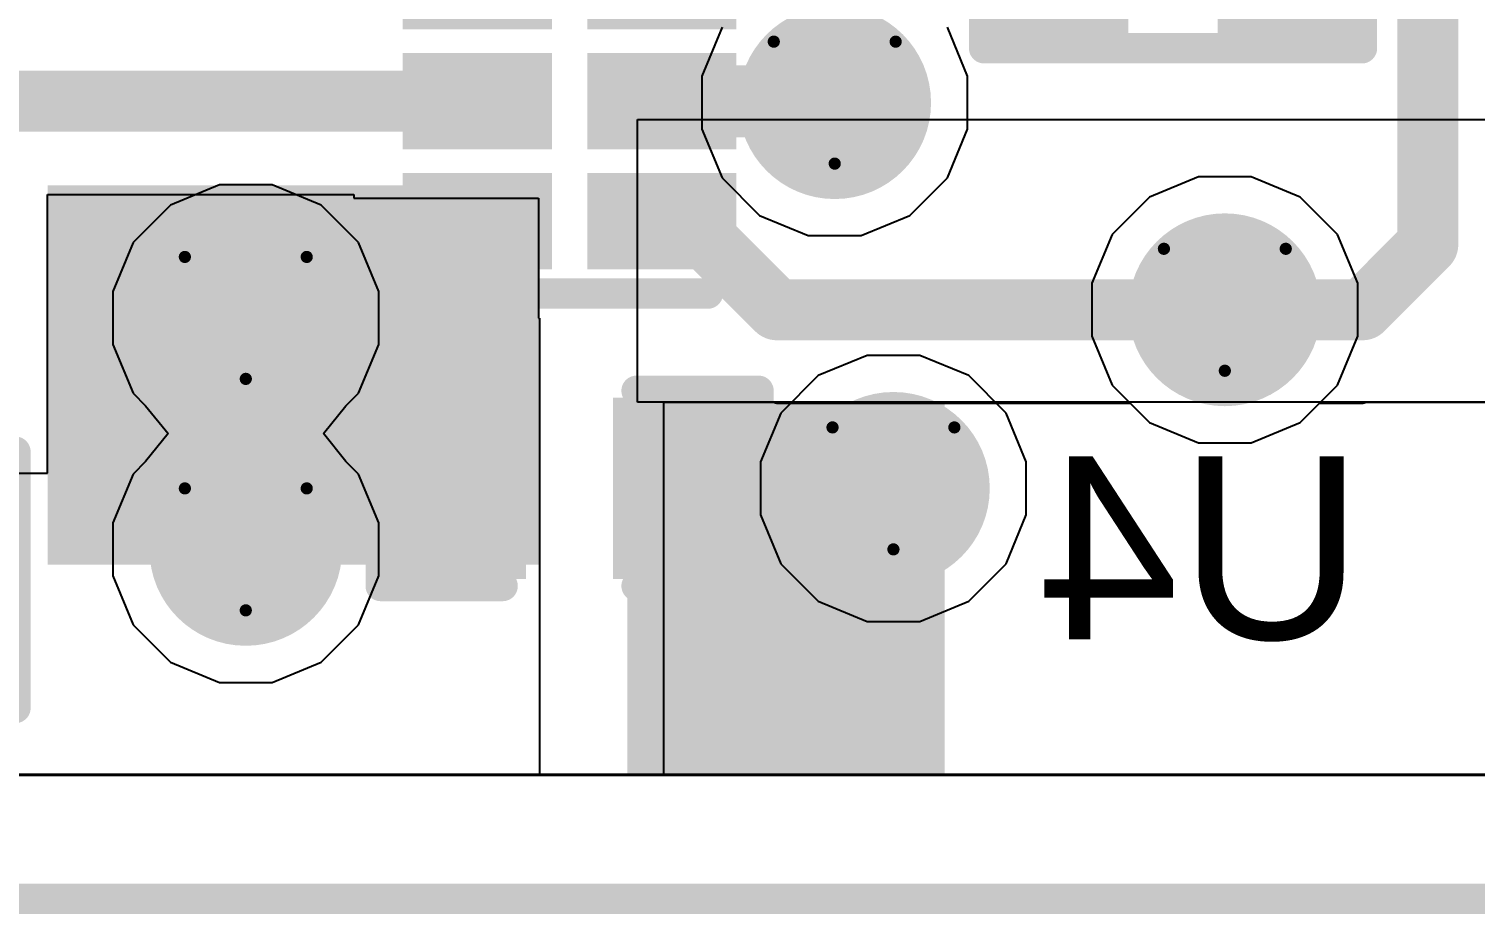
# Model space of a CAD drawing. Header units: inches. Extents: x -6 to 385, y -2 to 98.
# Drawn here: x 16.58 to 22.61, y -0.06 to 3.62 of the extents above; entities that cross this region are included whole.
import ezdxf

# ---------------------------------------------------------------- set-up
doc = ezdxf.new("R2010")
doc.units = ezdxf.units.IN
for name, color, linetype in [('Board outline', 216, 'Continuous'), ('Bottom Layer', 5, 'Continuous'), ('Bottom Overlay', 54, 'Continuous'), ('Bottom Paste', 16, 'Continuous'), ('Bottom Solder', 6, 'Continuous'), ('Drill Drawing', 1, 'Continuous'), ('Layer 1', 16, 'Continuous'), ('Layer 2', 76, 'Continuous'), ('Top Layer', 1, 'Continuous'), ('Top Solder', 216, 'Continuous'), ('Via Holes', 16, 'Continuous')]:
    doc.layers.add(name, color=color, linetype=linetype)
doc.styles.add('Arial', font='', dxfattribs={"height": 0.2})
doc.styles.get('Arial').set_extended_font_data('Arial')

# ---------------------------------------------------------------- blocks, each defined once
blk = doc.blocks.new('6_SON__1_45_1__B_11')
at = {"layer": 'Bottom Layer'}
for points in [[(-0.644906, 0.3499993), (-0.644906, 0.6499986999999999), (-0.1249172, 0.6499986999999999), (-0.1249172, 0.3499993)], [(0.1249172, 0.3499993), (0.1249172, 0.6499986999999999), (0.644906, 0.6499986999999999), (0.644906, 0.3499993)], [(-0.644906, -0.1499997), (-0.644906, 0.1499997), (-0.1249172, 0.1499997), (-0.1249172, -0.1499997)], [(0.1249172, -0.1499997), (0.1249172, 0.1499997), (0.644906, 0.1499997), (0.644906, -0.1499997)], [(-0.644906, -0.65000124), (-0.644906, -0.35000184), (-0.1249172, -0.35000184), (-0.1249172, -0.65000124)], [(0.1249172, -0.65000124), (0.1249172, -0.35000184), (0.644906, -0.35000184), (0.644906, -0.65000124)]]:
    blk.add_hatch(color=5, dxfattribs=at).paths.add_polyline_path(points)
at = {"layer": 'Bottom Paste'}
for points in [[(-0.644906, 0.3499993), (-0.644906, 0.6499986999999999), (-0.1249172, 0.6499986999999999), (-0.1249172, 0.3499993)], [(0.1249172, 0.3499993), (0.1249172, 0.6499986999999999), (0.644906, 0.6499986999999999), (0.644906, 0.3499993)], [(-0.644906, -0.1499997), (-0.644906, 0.1499997), (-0.1249172, 0.1499997), (-0.1249172, -0.1499997)], [(0.1249172, -0.1499997), (0.1249172, 0.1499997), (0.644906, 0.1499997), (0.644906, -0.1499997)], [(-0.644906, -0.65000124), (-0.644906, -0.35000184), (-0.1249172, -0.35000184), (-0.1249172, -0.65000124)], [(0.1249172, -0.65000124), (0.1249172, -0.35000184), (0.644906, -0.35000184), (0.644906, -0.65000124)]]:
    blk.add_hatch(color=16, dxfattribs=at).paths.add_polyline_path(points)
at = {"layer": 'Bottom Solder'}
for points in [[(-0.6957059999999999, 0.2991993), (-0.6957059999999999, 0.7007987), (-0.0741172, 0.7007987), (-0.0741172, 0.2991992999999999)], [(0.0741172, 0.2991993), (0.0741172, 0.7007987), (0.6957059999999999, 0.7007987), (0.6957059999999999, 0.2991992999999999)], [(-0.6957059999999999, -0.2007997), (-0.6957059999999999, 0.2007997), (-0.0741172, 0.2007997), (-0.0741172, -0.2007997)], [(0.0741172, -0.2007997), (0.0741172, 0.2007997), (0.6957059999999999, 0.2007997), (0.6957059999999999, -0.2007997)], [(-0.6957059999999999, -0.70080124), (-0.6957059999999999, -0.2992018399999999), (-0.0741172, -0.29920184), (-0.0741172, -0.70080124)], [(0.0741172, -0.70080124), (0.0741172, -0.2992018399999999), (0.6957059999999999, -0.29920184), (0.6957059999999999, -0.70080124)]]:
    blk.add_hatch(color=6, dxfattribs=at).paths.add_polyline_path(points)
at = {"layer": 'Bottom Overlay'}
for points in [[(0.57619646, 0.8011896599999999, 0.127, 0.127, 0), (-0.576199, 0.8011896599999999, 0.127, 0.127, 0)], [(-0.8260994399999999, -0.45805852, 0.0999998, 0.0999998, 0), (-0.82610198, -0.5850635999999999, 0.0999998, 0.0999998, 0)], [(-0.78119986, -0.50296318, 0.0999998, 0.0999998, 0), (-0.8260994399999999, -0.45805852, 0.0999998, 0.0999998, 0)], [(-0.78119732, -0.54015894, 0.0999998, 0.0999998, 0), (-0.82610198, -0.5850635999999999, 0.0999998, 0.0999998, 0)], [(0.576199, -0.8011947399999999, 0.127, 0.127, 0), (-0.576199, -0.8011922, 0.127, 0.127, 0)]]:
    blk.add_lwpolyline(points, format="xyseb", dxfattribs=at)
for points in [[(-0.607949, 0.8011896599999999, 0.0635, 0.0635, 1), (-0.544449, 0.8011896599999999, 0.0635, 0.0635, 1)], [(0.54444646, 0.8011896599999999, 0.0635, 0.0635, 1), (0.60794646, 0.8011896599999999, 0.0635, 0.0635, 1)], [(-0.8510981199999998, -0.45805852, 0.0499999, 0.0499999, 1), (-0.80110076, -0.45805852, 0.0499999, 0.0499999, 1)], [(-0.8510981199999998, -0.45805852, 0.0499999, 0.0499999, 1), (-0.80110076, -0.45805852, 0.0499999, 0.0499999, 1)], [(-0.8061985399999999, -0.50296318, 0.0499999, 0.0499999, 1), (-0.75620118, -0.50296318, 0.0499999, 0.0499999, 1)], [(-0.85110066, -0.5850635999999999, 0.0499999, 0.0499999, 1), (-0.8011032999999999, -0.5850635999999999, 0.0499999, 0.0499999, 1)], [(-0.85110066, -0.5850635999999999, 0.0499999, 0.0499999, 1), (-0.8011032999999999, -0.5850635999999999, 0.0499999, 0.0499999, 1)], [(-0.8061959999999999, -0.54015894, 0.0499999, 0.0499999, 1), (-0.7561986399999999, -0.54015894, 0.0499999, 0.0499999, 1)], [(-0.607949, -0.8011922, 0.0635, 0.0635, 1), (-0.544449, -0.8011922, 0.0635, 0.0635, 1)], [(0.544449, -0.8011947399999999, 0.0635, 0.0635, 1), (0.607949, -0.8011947399999999, 0.0635, 0.0635, 1)]]:
    blk.add_lwpolyline(points, format="xyseb", close=True, dxfattribs=at)
blk = doc.blocks.new('R___0402_B_48')
at = {"layer": 'Bottom Layer'}
for points in [[(-0.2412999999999999, 0.3174999999999999), (-0.2413000000000001, -0.3175), (-0.6985, -0.3174999999999999), (-0.6985, 0.3175)], [(0.6985, 0.3174999999999999), (0.6985, -0.3175), (0.2412999999999999, -0.3174999999999999), (0.2413000000000001, 0.3175)]]:
    blk.add_hatch(color=5, dxfattribs=at).paths.add_polyline_path(points)
at = {"layer": 'Bottom Paste'}
for points in [[(-0.2412999999999999, 0.3174999999999999), (-0.2413000000000001, -0.3175), (-0.6985, -0.3174999999999999), (-0.6985, 0.3175)], [(0.6985, 0.3174999999999999), (0.6985, -0.3175), (0.2412999999999999, -0.3174999999999999), (0.2413000000000001, 0.3175)]]:
    blk.add_hatch(color=16, dxfattribs=at).paths.add_polyline_path(points)
at = {"layer": 'Bottom Solder'}
for points in [[(-0.1862988399999999, 0.3725011599999999), (-0.18629884, -0.3725011600000001), (-0.75350116, -0.3725011599999999), (-0.75350116, 0.3725011600000001)], [(0.75350116, 0.3725011599999999), (0.75350116, -0.3725011600000001), (0.1862988399999999, -0.3725011599999999), (0.18629884, 0.3725011600000001)]]:
    blk.add_hatch(color=6, dxfattribs=at).paths.add_polyline_path(points)
at = {"layer": 'Bottom Overlay'}
for points in [[(-0.78740254, 0.40640254, 0.127, 0.127, 0), (-0.7874, -0.4064, 0.127, 0.127, 0)], [(-0.78740254, 0.40640254, 0.127, 0.127, 0), (0.7874, 0.4064, 0.127, 0.127, 0)], [(-0.8128, 0.4317974599999999, 0.0032258, 0.0032258, 0), (0.8128, 0.4317974599999999, 0.0032258, 0.0032258, 0)], [(0.7874, -0.4064, 0.127, 0.127, 0), (0.7874, 0.4064, 0.127, 0.127, 0)], [(-0.7874, -0.4064, 0.127, 0.127, 0), (0.7874, -0.4064, 0.127, 0.127, 0)]]:
    blk.add_lwpolyline(points, format="xyseb", dxfattribs=at)
for points in [[(-0.8191525399999998, 0.40640254, 0.0635, 0.0635, 1), (-0.75565254, 0.40640254, 0.0635, 0.0635, 1)], [(-0.8191525399999998, 0.40640254, 0.0635, 0.0635, 1), (-0.75565254, 0.40640254, 0.0635, 0.0635, 1)], [(-0.81360518, 0.4317974599999999, 0.0016129, 0.0016129, 1), (-0.8119948199999999, 0.4317974599999999, 0.0016129, 0.0016129, 1)], [(0.7556499999999999, 0.4064, 0.0635, 0.0635, 1), (0.8191499999999999, 0.4064, 0.0635, 0.0635, 1)], [(0.7556499999999999, 0.4064, 0.0635, 0.0635, 1), (0.8191499999999999, 0.4064, 0.0635, 0.0635, 1)], [(0.8119948199999999, 0.4317974599999999, 0.0016129, 0.0016129, 1), (0.81360518, 0.4317974599999999, 0.0016129, 0.0016129, 1)], [(-0.8191499999999999, -0.4064, 0.0635, 0.0635, 1), (-0.7556499999999999, -0.4064, 0.0635, 0.0635, 1)], [(-0.8191499999999999, -0.4064, 0.0635, 0.0635, 1), (-0.7556499999999999, -0.4064, 0.0635, 0.0635, 1)], [(0.7556499999999999, -0.4064, 0.0635, 0.0635, 1), (0.8191499999999999, -0.4064, 0.0635, 0.0635, 1)], [(0.7556499999999999, -0.4064, 0.0635, 0.0635, 1), (0.8191499999999999, -0.4064, 0.0635, 0.0635, 1)]]:
    blk.add_lwpolyline(points, format="xyseb", close=True, dxfattribs=at)
blk = doc.blocks.new('C___0402_B_85')
at = {"layer": 'Bottom Layer'}
for points in [[(-0.2413, 0.31749746), (-0.2412999999999999, -0.31750254), (-0.6985, -0.31750254), (-0.6985, 0.31749746)], [(0.6985, 0.3175), (0.6985, -0.3175), (0.2413, -0.3175), (0.2412999999999999, 0.3175)]]:
    blk.add_hatch(color=5, dxfattribs=at).paths.add_polyline_path(points)
at = {"layer": 'Bottom Paste'}
for points in [[(-0.2413, 0.31749746), (-0.2412999999999999, -0.31750254), (-0.6985, -0.31750254), (-0.6985, 0.31749746)], [(0.6985, 0.3175), (0.6985, -0.3175), (0.2413, -0.3175), (0.2412999999999999, 0.3175)]]:
    blk.add_hatch(color=16, dxfattribs=at).paths.add_polyline_path(points)
at = {"layer": 'Bottom Solder'}
for points in [[(-0.18130012, 0.37749734), (-0.18130012, -0.37750242), (-0.7584998799999999, -0.37750242), (-0.7584998799999999, 0.37749734)], [(0.7584998799999999, 0.37749988), (0.7584998799999999, -0.37749988), (0.18130012, -0.37749988), (0.18130012, 0.37749988)]]:
    blk.add_hatch(color=6, dxfattribs=at).paths.add_polyline_path(points)
at = {"layer": 'Bottom Overlay'}
for points in [[(-0.7874, 0.40639746, 0.127, 0.127, 0), (-0.7874, -0.4064, 0.127, 0.127, 0)], [(-0.2794, 0.40639746, 0.127, 0.127, 0), (-0.7874, 0.40639746, 0.127, 0.127, 0)], [(0.7874, 0.40639746, 0.127, 0.127, 0), (0.2794, 0.40639746, 0.127, 0.127, 0)], [(0.78740254, -0.40640508, 0.127, 0.127, 0), (0.7874, 0.40639746, 0.127, 0.127, 0)], [(-0.27940254, -0.40640508, 0.127, 0.127, 0), (-0.7874, -0.4064, 0.127, 0.127, 0)], [(0.78740254, -0.40640508, 0.127, 0.127, 0), (0.2794, -0.40640508, 0.127, 0.127, 0)]]:
    blk.add_lwpolyline(points, format="xyseb", dxfattribs=at)
for points in [[(-0.8191499999999999, 0.40639746, 0.0635, 0.0635, 1), (-0.7556499999999999, 0.40639746, 0.0635, 0.0635, 1)], [(-0.8191499999999999, 0.40639746, 0.0635, 0.0635, 1), (-0.7556499999999999, 0.40639746, 0.0635, 0.0635, 1)], [(-0.31115, 0.40639746, 0.0635, 0.0635, 1), (-0.24765, 0.40639746, 0.0635, 0.0635, 1)], [(0.24765, 0.40639746, 0.0635, 0.0635, 1), (0.31115, 0.40639746, 0.0635, 0.0635, 1)], [(0.7556499999999999, 0.40639746, 0.0635, 0.0635, 1), (0.8191499999999999, 0.40639746, 0.0635, 0.0635, 1)], [(0.7556499999999999, 0.40639746, 0.0635, 0.0635, 1), (0.8191499999999999, 0.40639746, 0.0635, 0.0635, 1)], [(-0.8191499999999999, -0.4064, 0.0635, 0.0635, 1), (-0.7556499999999999, -0.4064, 0.0635, 0.0635, 1)], [(-0.8191499999999999, -0.4064, 0.0635, 0.0635, 1), (-0.7556499999999999, -0.4064, 0.0635, 0.0635, 1)], [(-0.31115254, -0.40640508, 0.0635, 0.0635, 1), (-0.24765254, -0.40640508, 0.0635, 0.0635, 1)], [(0.24765, -0.40640508, 0.0635, 0.0635, 1), (0.31115, -0.40640508, 0.0635, 0.0635, 1)], [(0.75565254, -0.40640508, 0.0635, 0.0635, 1), (0.8191525399999998, -0.40640508, 0.0635, 0.0635, 1)], [(0.75565254, -0.40640508, 0.0635, 0.0635, 1), (0.8191525399999998, -0.40640508, 0.0635, 0.0635, 1)]]:
    blk.add_lwpolyline(points, format="xyseb", close=True, dxfattribs=at)
blk = doc.blocks.new('C___0603_B_86')
at = {"layer": 'Bottom Layer'}
for points in [[(-1.143, -0.4445), (-1.143, 0.4445), (-0.3809999999999999, 0.4445), (-0.3809999999999999, -0.4445)], [(0.3809999999999999, -0.4445), (0.3809999999999999, 0.4445), (1.143, 0.4445), (1.143, -0.4445)]]:
    blk.add_hatch(color=5, dxfattribs=at).paths.add_polyline_path(points)
at = {"layer": 'Bottom Paste'}
for points in [[(-1.143, -0.4445), (-1.143, 0.4445), (-0.3809999999999999, 0.4445), (-0.3809999999999999, -0.4445)], [(0.3809999999999999, -0.4445), (0.3809999999999999, 0.4445), (1.143, 0.4445), (1.143, -0.4445)]]:
    blk.add_hatch(color=16, dxfattribs=at).paths.add_polyline_path(points)
at = {"layer": 'Bottom Solder'}
for points in [[(-1.20299988, -0.50449988), (-1.20299988, 0.50449988), (-0.3210001199999999, 0.50449988), (-0.3210001199999999, -0.50449988)], [(0.3210001199999999, -0.50449988), (0.3210001199999999, 0.50449988), (1.20299988, 0.50449988), (1.20299988, -0.50449988)]]:
    blk.add_hatch(color=6, dxfattribs=at).paths.add_polyline_path(points)
at = {"layer": 'Bottom Overlay'}
for points in [[(-1.2446, 0.5333974599999999, 0.127, 0.127, 0), (-0.45720254, 0.5333974599999999, 0.127, 0.127, 0)], [(-1.2446, -0.5334, 0.127, 0.127, 0), (-1.2446, 0.5333974599999999, 0.127, 0.127, 0)], [(0.45720508, 0.5333974599999999, 0.127, 0.127, 0), (1.24460254, 0.53339492, 0.127, 0.127, 0)], [(1.24460254, -0.5333974599999999, 0.127, 0.127, 0), (1.24460254, 0.53339492, 0.127, 0.127, 0)], [(-1.2446, -0.5334, 0.127, 0.127, 0), (-0.4571999999999999, -0.5334, 0.127, 0.127, 0)], [(0.45720254, -0.5334, 0.127, 0.127, 0), (1.24460254, -0.5333974599999999, 0.127, 0.127, 0)]]:
    blk.add_lwpolyline(points, format="xyseb", dxfattribs=at)
for points in [[(-1.27635, 0.5333974599999999, 0.0635, 0.0635, 1), (-1.21285, 0.5333974599999999, 0.0635, 0.0635, 1)], [(-1.27635, 0.5333974599999999, 0.0635, 0.0635, 1), (-1.21285, 0.5333974599999999, 0.0635, 0.0635, 1)], [(-0.4889525399999999, 0.5333974599999999, 0.0635, 0.0635, 1), (-0.42545254, 0.5333974599999999, 0.0635, 0.0635, 1)], [(0.42545508, 0.5333974599999999, 0.0635, 0.0635, 1), (0.4889550799999999, 0.5333974599999999, 0.0635, 0.0635, 1)], [(1.21285254, 0.53339492, 0.0635, 0.0635, 1), (1.27635254, 0.53339492, 0.0635, 0.0635, 1)], [(1.21285254, 0.53339492, 0.0635, 0.0635, 1), (1.27635254, 0.53339492, 0.0635, 0.0635, 1)], [(-1.27635, -0.5334, 0.0635, 0.0635, 1), (-1.21285, -0.5334, 0.0635, 0.0635, 1)], [(-1.27635, -0.5334, 0.0635, 0.0635, 1), (-1.21285, -0.5334, 0.0635, 0.0635, 1)], [(-0.4889499999999999, -0.5334, 0.0635, 0.0635, 1), (-0.42545, -0.5334, 0.0635, 0.0635, 1)], [(0.42545254, -0.5334, 0.0635, 0.0635, 1), (0.4889525399999999, -0.5334, 0.0635, 0.0635, 1)], [(1.21285254, -0.5333974599999999, 0.0635, 0.0635, 1), (1.27635254, -0.5333974599999999, 0.0635, 0.0635, 1)], [(1.21285254, -0.5333974599999999, 0.0635, 0.0635, 1), (1.27635254, -0.5333974599999999, 0.0635, 0.0635, 1)]]:
    blk.add_lwpolyline(points, format="xyseb", close=True, dxfattribs=at)

msp = doc.modelspace()

# ---------------------------------------------------------------- hatches: boundary and pattern name
at = {"layer": 'Bottom Layer'}
h = msp.add_hatch(color=5, dxfattribs=at)
edge = h.paths.add_edge_path()
edge.add_arc((19.93753442, 3.3164018), 0.2999994, 0, 360)
for points in [[(18.9572265, 3.17245746), (19.93753442, 3.17245746), (19.93753442, 3.47245686), (18.9572265, 3.47245686)], [(16.65583664, 1.39205716), (18.70738956, 1.39205716), (18.70738956, 2.97245532), (16.65583664, 2.97245532)], [(19.0736093, 0.5137048399999999), (20.39550658, 0.5137048399999999), (20.39550658, 2.06510636), (19.0736093, 2.06510636)]]:
    msp.add_hatch(color=5, dxfattribs=at).paths.add_polyline_path(points)
h = msp.add_hatch(color=5, dxfattribs=at)
edge = h.paths.add_edge_path()
edge.add_arc((17.4822993, 2.41967004), 0.2999994, 0, 360)
h = msp.add_hatch(color=5, dxfattribs=at)
edge = h.paths.add_edge_path()
edge.add_arc((21.56390658, 2.45357396), 0.2999994, 0, 360)
h = msp.add_hatch(color=5, dxfattribs=at)
edge = h.paths.add_edge_path()
edge.add_arc((20.1823193, 1.70955716), 0.2999994, 0, 360)
h = msp.add_hatch(color=5, dxfattribs=at)
edge = h.paths.add_edge_path()
edge.add_arc((17.4822993, 1.4555597), 0.2999994, 0, 360)
at = {"layer": 'Bottom Solder'}
h = msp.add_hatch(color=6, dxfattribs=at)
edge = h.paths.add_edge_path()
edge.add_arc((19.93753442, 3.3164018), 0.4015993999999999, 0, 360)
h = msp.add_hatch(color=6, dxfattribs=at)
edge = h.paths.add_edge_path()
edge.add_arc((21.56390658, 2.45357396), 0.4015993999999999, 0, 360)
h = msp.add_hatch(color=6, dxfattribs=at)
edge = h.paths.add_edge_path()
edge.add_arc((17.4822993, 2.41967004), 0.4015993999999999, 0, 360)
h = msp.add_hatch(color=6, dxfattribs=at)
edge = h.paths.add_edge_path()
edge.add_arc((20.1823193, 1.70955716), 0.4015993999999999, 0, 360)
h = msp.add_hatch(color=6, dxfattribs=at)
edge = h.paths.add_edge_path()
edge.add_arc((17.4822993, 1.4555597), 0.4015993999999999, 0, 360)
at = {"layer": 'Layer 1'}
h = msp.add_hatch(color=16, dxfattribs=at)
edge = h.paths.add_edge_path()
edge.add_arc((19.93753442, 3.3164018), 0.2999994, 0, 360)
h = msp.add_hatch(color=16, dxfattribs=at)
edge = h.paths.add_edge_path()
edge.add_arc((17.4822993, 2.41967004), 0.2999994, 0, 360)
h = msp.add_hatch(color=16, dxfattribs=at)
edge = h.paths.add_edge_path()
edge.add_arc((21.56390658, 2.45357396), 0.2999994, 0, 360)
h = msp.add_hatch(color=16, dxfattribs=at)
edge = h.paths.add_edge_path()
edge.add_arc((20.1823193, 1.70955716), 0.2999994, 0, 360)
h = msp.add_hatch(color=16, dxfattribs=at)
edge = h.paths.add_edge_path()
edge.add_arc((17.4822993, 1.4555597), 0.2999994, 0, 360)
at = {"layer": 'Layer 2'}
h = msp.add_hatch(color=76, dxfattribs=at)
edge = h.paths.add_edge_path()
edge.add_arc((19.93753442, 3.3164018), 0.2999994, 0, 360)
h = msp.add_hatch(color=76, dxfattribs=at)
edge = h.paths.add_edge_path()
edge.add_arc((17.4822993, 2.41967004), 0.2999994, 0, 360)
h = msp.add_hatch(color=76, dxfattribs=at)
edge = h.paths.add_edge_path()
edge.add_arc((21.56390658, 2.45357396), 0.2999994, 0, 360)
h = msp.add_hatch(color=76, dxfattribs=at)
edge = h.paths.add_edge_path()
edge.add_arc((20.1823193, 1.70955716), 0.2999994, 0, 360)
h = msp.add_hatch(color=76, dxfattribs=at)
edge = h.paths.add_edge_path()
edge.add_arc((17.4822993, 1.4555597), 0.2999994, 0, 360)
at = {"layer": 'Top Layer'}
h = msp.add_hatch(color=1, dxfattribs=at)
edge = h.paths.add_edge_path()
edge.add_arc((19.93753442, 3.3164018), 0.2999994, 0, 360)
h = msp.add_hatch(color=1, dxfattribs=at)
edge = h.paths.add_edge_path()
edge.add_arc((17.4822993, 2.41967004), 0.2999994, 0, 360)
h = msp.add_hatch(color=1, dxfattribs=at)
edge = h.paths.add_edge_path()
edge.add_arc((21.56390658, 2.45357396), 0.2999994, 0, 360)
h = msp.add_hatch(color=1, dxfattribs=at)
edge = h.paths.add_edge_path()
edge.add_arc((20.1823193, 1.70955716), 0.2999994, 0, 360)
h = msp.add_hatch(color=1, dxfattribs=at)
edge = h.paths.add_edge_path()
edge.add_arc((17.4822993, 1.4555597), 0.2999994, 0, 360)
at = {"layer": 'Top Solder'}
h = msp.add_hatch(color=216, dxfattribs=at)
edge = h.paths.add_edge_path()
edge.add_arc((19.93753442, 3.3164018), 0.4015993999999999, 0, 360)
h = msp.add_hatch(color=216, dxfattribs=at)
edge = h.paths.add_edge_path()
edge.add_arc((21.56390658, 2.45357396), 0.4015993999999999, 0, 360)
h = msp.add_hatch(color=216, dxfattribs=at)
edge = h.paths.add_edge_path()
edge.add_arc((17.4822993, 2.41967004), 0.4015993999999999, 0, 360)
h = msp.add_hatch(color=216, dxfattribs=at)
edge = h.paths.add_edge_path()
edge.add_arc((20.1823193, 1.70955716), 0.4015993999999999, 0, 360)
h = msp.add_hatch(color=216, dxfattribs=at)
edge = h.paths.add_edge_path()
edge.add_arc((17.4822993, 1.4555597), 0.4015993999999999, 0, 360)
at = {"layer": 'Via Holes'}
h = msp.add_hatch(color=7, dxfattribs=at)
edge = h.paths.add_edge_path()
edge.add_arc((19.93753442, 3.3164018), 0.1499997, 0, 360)
h = msp.add_hatch(color=7, dxfattribs=at)
edge = h.paths.add_edge_path()
edge.add_arc((21.56390658, 2.45357396), 0.1499997, 0, 360)
h = msp.add_hatch(color=7, dxfattribs=at)
edge = h.paths.add_edge_path()
edge.add_arc((17.4822993, 2.41967004), 0.1499997, 0, 360)
h = msp.add_hatch(color=7, dxfattribs=at)
edge = h.paths.add_edge_path()
edge.add_arc((20.1823193, 1.70955716), 0.1499997, 0, 360)
h = msp.add_hatch(color=7, dxfattribs=at)
edge = h.paths.add_edge_path()
edge.add_arc((17.4822993, 1.4555597), 0.1499997, 0, 360)

# ---------------------------------------------------------------- linework, layer by layer
at = {"layer": 'Board outline'}
msp.add_lwpolyline([(-7.619999999999999e-06, 0, 0.127, 0.127, 0), (23.37439826, 0, 0.127, 0.127, 0)], format="xyseb", dxfattribs=at)
at = {"layer": 'Bottom Layer'}
for p, q in [((19.11551676, 2.06824072), (19.11551676, 3.2462597)), ((19.11551676, 3.2462597), (22.85645924, 3.2462597)), ((16.65583664, 1.7730597), (16.65583664, 2.9339921)), ((16.65583664, 2.9339921), (17.9334033, 2.9339921)), ((17.9334033, 2.9339921), (17.9334033, 2.91845746)), ((17.9334033, 2.91845746), (18.7032265, 2.91845746)), ((18.7032265, 2.91845746), (18.7032265, 2.41845846)), ((18.7032265, 2.41845846), (18.7073921, 2.41845846)), ((18.7073921, 2.41845846), (18.7073921, 0.51793902)), ((22.85645924, 2.06824072), (19.11551676, 2.06824072)), ((19.22534382, 0.51794156), (19.22534382, 2.06824072)), ((19.22534382, 2.06824072), (19.68035434, 2.06824072)), ((19.68035434, 2.06824072), (19.6960998, 2.0651089)), ((19.6960998, 2.0651089), (21.16889848, 2.0651089)), ((21.16889848, 2.0651089), (21.25009212, 1.98391526)), ((21.87772104, 1.98391526), (21.95891468, 2.0651089)), ((21.95891468, 2.0651089), (22.13857396, 2.0651089)), ((22.13857396, 2.0651089), (22.15431942, 2.06824072)), ((22.15431942, 2.06824072), (22.85645924, 2.06824072)), ((21.25009212, 1.98391526), (21.45370868, 1.89957456)), ((21.67410448, 1.89957456), (21.87772104, 1.98391526)), ((21.45370868, 1.89957456), (21.67410448, 1.89957456)), ((15.65839642, 1.7730597), (16.65583664, 1.7730597)), ((18.7073921, 0.51793902), (15.65839642, 0.51793902)), ((19.40314636, 0.51793902), (19.22534382, 0.51794156)), ((22.85645924, 0.51793902), (19.40314636, 0.51793902))]:
    msp.add_line(p, q, dxfattribs=at)
for points in [[(22.41016092, 2.72516092, 0.254, 0.254, 0), (22.41016092, 10.51450018, 0.254, 0.254, 0)], [(16.01399896, 3.322457159999999, 0.254, 0.254, 0), (18.4473977, 3.322457159999999, 0.254, 0.254, 0)], [(19.2172209, 2.82245816, 0.254, 0.254, 0), (19.2402206, 2.79945846, 0.254, 0.254, 0)], [(19.2402206, 2.79945846, 0.254, 0.254, 0), (19.3502153, 2.79945846, 0.254, 0.254, 0)], [(19.3502153, 2.79945846, 0.254, 0.254, 0), (19.6960998, 2.45357396, 0.254, 0.254, 0)], [(22.13857396, 2.45357396, 0.254, 0.254, 0), (22.41016092, 2.72516092, 0.254, 0.254, 0)], [(19.6960998, 2.45357396, 0.254, 0.254, 0), (21.56390658, 2.45357396, 0.254, 0.254, 0)], [(21.56390658, 2.45357396, 0.254, 0.254, 0), (21.65753352, 2.45357396, 0.254, 0.254, 0)], [(21.65753352, 2.45357396, 0.254, 0.254, 0), (22.13857396, 2.45357396, 0.254, 0.254, 0)], [(17.48230184, 1.70955716, 0.508, 0.508, 0), (18.2965471, 1.70955716, 0.508, 0.508, 0)], [(19.36806896, 1.7095597, 0.508, 0.508, 0), (20.18231676, 1.7095597, 0.508, 0.508, 0)], [(20.18231676, 1.7095597, 0.254, 0.254, 0), (20.1823193, 1.70955716, 0.254, 0.254, 0)]]:
    msp.add_lwpolyline(points, format="xyseb", dxfattribs=at)
for points in [[(18.3838977, 3.322457159999999, 0.127, 0.127, 1), (18.5108977, 3.322457159999999, 0.127, 0.127, 1)], [(19.1537209, 2.82245816, 0.127, 0.127, 1), (19.2807209, 2.82245816, 0.127, 0.127, 1)], [(19.1767206, 2.79945846, 0.127, 0.127, 1), (19.3037206, 2.79945846, 0.127, 0.127, 1)], [(19.1767206, 2.79945846, 0.127, 0.127, 1), (19.3037206, 2.79945846, 0.127, 0.127, 1)], [(19.2867153, 2.79945846, 0.127, 0.127, 1), (19.4137153, 2.79945846, 0.127, 0.127, 1)], [(19.2867153, 2.79945846, 0.127, 0.127, 1), (19.4137153, 2.79945846, 0.127, 0.127, 1)], [(22.34666092, 2.72516092, 0.127, 0.127, 1), (22.47366092, 2.72516092, 0.127, 0.127, 1)], [(22.34666092, 2.72516092, 0.127, 0.127, 1), (22.47366092, 2.72516092, 0.127, 0.127, 1)], [(19.6325998, 2.45357396, 0.127, 0.127, 1), (19.7595998, 2.45357396, 0.127, 0.127, 1)], [(19.6325998, 2.45357396, 0.127, 0.127, 1), (19.7595998, 2.45357396, 0.127, 0.127, 1)], [(21.50040658, 2.45357396, 0.127, 0.127, 1), (21.62740658, 2.45357396, 0.127, 0.127, 1)], [(21.50040658, 2.45357396, 0.127, 0.127, 1), (21.62740658, 2.45357396, 0.127, 0.127, 1)], [(21.59403352, 2.45357396, 0.127, 0.127, 1), (21.72103352, 2.45357396, 0.127, 0.127, 1)], [(21.59403352, 2.45357396, 0.127, 0.127, 1), (21.72103352, 2.45357396, 0.127, 0.127, 1)], [(22.07507396, 2.45357396, 0.127, 0.127, 1), (22.20207396, 2.45357396, 0.127, 0.127, 1)], [(22.07507396, 2.45357396, 0.127, 0.127, 1), (22.20207396, 2.45357396, 0.127, 0.127, 1)], [(17.35530184, 1.70955716, 0.254, 0.254, 1), (17.60930184, 1.70955716, 0.254, 0.254, 1)], [(18.1695471, 1.70955716, 0.254, 0.254, 1), (18.4235471, 1.70955716, 0.254, 0.254, 1)], [(19.24106896, 1.7095597, 0.254, 0.254, 1), (19.49506896, 1.7095597, 0.254, 0.254, 1)], [(20.05531676, 1.7095597, 0.254, 0.254, 1), (20.30931676, 1.7095597, 0.254, 0.254, 1)], [(20.11881676, 1.7095597, 0.127, 0.127, 1), (20.24581676, 1.7095597, 0.127, 0.127, 1)], [(20.1188193, 1.70955716, 0.127, 0.127, 1), (20.2458193, 1.70955716, 0.127, 0.127, 1)]]:
    msp.add_lwpolyline(points, format="xyseb", close=True, dxfattribs=at)
at = {"layer": 'Drill Drawing'}
for points in [[(19.68353442, 3.5704018, 0.0508, 0.0508, 0), (20.19153442, 3.5704018, 0.0508, 0.0508, 0)], [(19.68353442, 3.5704018, 0.0508, 0.0508, 0), (19.93753442, 3.0624018, 0.0508, 0.0508, 0)], [(19.93753442, 3.0624018, 0.0508, 0.0508, 0), (20.19153442, 3.5704018, 0.0508, 0.0508, 0)], [(21.30990658, 2.70757396, 0.0508, 0.0508, 0), (21.81790658, 2.70757396, 0.0508, 0.0508, 0)], [(21.30990658, 2.70757396, 0.0508, 0.0508, 0), (21.56390658, 2.19957396, 0.0508, 0.0508, 0)], [(21.56390658, 2.19957396, 0.0508, 0.0508, 0), (21.81790658, 2.70757396, 0.0508, 0.0508, 0)], [(17.2282993, 2.67367004, 0.0508, 0.0508, 0), (17.7362993, 2.67367004, 0.0508, 0.0508, 0)], [(17.2282993, 2.67367004, 0.0508, 0.0508, 0), (17.4822993, 2.16567004, 0.0508, 0.0508, 0)], [(17.4822993, 2.16567004, 0.0508, 0.0508, 0), (17.7362993, 2.67367004, 0.0508, 0.0508, 0)], [(19.9283193, 1.96355716, 0.0508, 0.0508, 0), (20.4363193, 1.96355716, 0.0508, 0.0508, 0)], [(19.9283193, 1.96355716, 0.0508, 0.0508, 0), (20.1823193, 1.45555716, 0.0508, 0.0508, 0)], [(20.1823193, 1.45555716, 0.0508, 0.0508, 0), (20.4363193, 1.96355716, 0.0508, 0.0508, 0)], [(17.2282993, 1.7095597, 0.0508, 0.0508, 0), (17.7362993, 1.7095597, 0.0508, 0.0508, 0)], [(17.2282993, 1.7095597, 0.0508, 0.0508, 0), (17.4822993, 1.2015597, 0.0508, 0.0508, 0)], [(17.4822993, 1.2015597, 0.0508, 0.0508, 0), (17.7362993, 1.7095597, 0.0508, 0.0508, 0)]]:
    msp.add_lwpolyline(points, format="xyseb", dxfattribs=at)
for points in [[(19.67083442, 3.5704018, 0.0254, 0.0254, 1), (19.69623442, 3.5704018, 0.0254, 0.0254, 1)], [(19.67083442, 3.5704018, 0.0254, 0.0254, 1), (19.69623442, 3.5704018, 0.0254, 0.0254, 1)], [(20.17883442, 3.5704018, 0.0254, 0.0254, 1), (20.20423442, 3.5704018, 0.0254, 0.0254, 1)], [(20.17883442, 3.5704018, 0.0254, 0.0254, 1), (20.20423442, 3.5704018, 0.0254, 0.0254, 1)], [(19.92483442, 3.0624018, 0.0254, 0.0254, 1), (19.95023442, 3.0624018, 0.0254, 0.0254, 1)], [(19.92483442, 3.0624018, 0.0254, 0.0254, 1), (19.95023442, 3.0624018, 0.0254, 0.0254, 1)], [(21.29720658, 2.70757396, 0.0254, 0.0254, 1), (21.32260658, 2.70757396, 0.0254, 0.0254, 1)], [(21.29720658, 2.70757396, 0.0254, 0.0254, 1), (21.32260658, 2.70757396, 0.0254, 0.0254, 1)], [(21.80520658, 2.70757396, 0.0254, 0.0254, 1), (21.83060658, 2.70757396, 0.0254, 0.0254, 1)], [(21.80520658, 2.70757396, 0.0254, 0.0254, 1), (21.83060658, 2.70757396, 0.0254, 0.0254, 1)], [(17.2155993, 2.67367004, 0.0254, 0.0254, 1), (17.2409993, 2.67367004, 0.0254, 0.0254, 1)], [(17.2155993, 2.67367004, 0.0254, 0.0254, 1), (17.2409993, 2.67367004, 0.0254, 0.0254, 1)], [(17.7235993, 2.67367004, 0.0254, 0.0254, 1), (17.7489993, 2.67367004, 0.0254, 0.0254, 1)], [(17.7235993, 2.67367004, 0.0254, 0.0254, 1), (17.7489993, 2.67367004, 0.0254, 0.0254, 1)], [(17.4695993, 2.16567004, 0.0254, 0.0254, 1), (17.4949993, 2.16567004, 0.0254, 0.0254, 1)], [(17.4695993, 2.16567004, 0.0254, 0.0254, 1), (17.4949993, 2.16567004, 0.0254, 0.0254, 1)], [(21.55120658, 2.19957396, 0.0254, 0.0254, 1), (21.57660658, 2.19957396, 0.0254, 0.0254, 1)], [(21.55120658, 2.19957396, 0.0254, 0.0254, 1), (21.57660658, 2.19957396, 0.0254, 0.0254, 1)], [(19.9156193, 1.96355716, 0.0254, 0.0254, 1), (19.9410193, 1.96355716, 0.0254, 0.0254, 1)], [(19.9156193, 1.96355716, 0.0254, 0.0254, 1), (19.9410193, 1.96355716, 0.0254, 0.0254, 1)], [(20.4236193, 1.96355716, 0.0254, 0.0254, 1), (20.4490193, 1.96355716, 0.0254, 0.0254, 1)], [(20.4236193, 1.96355716, 0.0254, 0.0254, 1), (20.4490193, 1.96355716, 0.0254, 0.0254, 1)], [(17.2155993, 1.7095597, 0.0254, 0.0254, 1), (17.2409993, 1.7095597, 0.0254, 0.0254, 1)], [(17.2155993, 1.7095597, 0.0254, 0.0254, 1), (17.2409993, 1.7095597, 0.0254, 0.0254, 1)], [(17.7235993, 1.7095597, 0.0254, 0.0254, 1), (17.7489993, 1.7095597, 0.0254, 0.0254, 1)], [(17.7235993, 1.7095597, 0.0254, 0.0254, 1), (17.7489993, 1.7095597, 0.0254, 0.0254, 1)], [(20.1696193, 1.45555716, 0.0254, 0.0254, 1), (20.1950193, 1.45555716, 0.0254, 0.0254, 1)], [(20.1696193, 1.45555716, 0.0254, 0.0254, 1), (20.1950193, 1.45555716, 0.0254, 0.0254, 1)], [(17.4695993, 1.2015597, 0.0254, 0.0254, 1), (17.4949993, 1.2015597, 0.0254, 0.0254, 1)], [(17.4695993, 1.2015597, 0.0254, 0.0254, 1), (17.4949993, 1.2015597, 0.0254, 0.0254, 1)]]:
    msp.add_lwpolyline(points, format="xyseb", close=True, dxfattribs=at)
at = {"layer": 'Layer 1'}
for p, q in [((17.3721014, 2.97366944), (17.16848484, 2.88932874)), ((17.5924972, 2.97366944), (17.3721014, 2.97366944)), ((17.79611376, 2.88932874), (17.5924972, 2.97366944)), ((21.45370868, 3.00757336), (21.25009212, 2.92323266)), ((21.67410448, 3.00757336), (21.45370868, 3.00757336)), ((21.87772104, 2.92323266), (21.67410448, 3.00757336)), ((21.25009212, 2.92323266), (21.09424788, 2.76738842)), ((22.03356528, 2.76738842), (21.87772104, 2.92323266)), ((17.16848484, 2.88932874), (17.0126406, 2.7334845)), ((17.951958, 2.7334845), (17.79611376, 2.88932874)), ((17.0126406, 2.7334845), (16.9282999, 2.52986794)), ((18.0362987, 2.52986794), (17.951958, 2.7334845)), ((21.09424788, 2.76738842), (21.00990718, 2.56377186)), ((22.11790598, 2.56377186), (22.03356528, 2.76738842)), ((21.00990718, 2.56377186), (21.00990718, 2.34337606)), ((22.11790598, 2.34337606), (22.11790598, 2.56377186)), ((16.9282999, 2.52986794), (16.9282999, 2.30947214)), ((18.0362987, 2.30947214), (18.0362987, 2.52986794)), ((16.9282999, 2.30947214), (17.0126406, 2.10585558)), ((17.951958, 2.10585558), (18.0362987, 2.30947214)), ((21.00990718, 2.34337606), (21.09424788, 2.1397595)), ((22.03356528, 2.1397595), (22.11790598, 2.34337606)), ((21.09424788, 2.1397595), (21.25009212, 1.98391526)), ((21.87772104, 1.98391526), (22.03356528, 2.1397595)), ((17.0126406, 2.10585558), (17.06472584, 2.05377034)), ((17.06472584, 2.05377034), (17.15847724, 1.9376136)), ((17.80612136, 1.93761614), (17.89987276, 2.05377034)), ((17.89987276, 2.05377034), (17.951958, 2.10585558)), ((17.15847724, 1.9376136), (17.06472584, 1.8214594)), ((17.89987276, 1.8214594), (17.80612136, 1.93761614)), ((21.25009212, 1.98391526), (21.45370868, 1.89957456)), ((21.67410448, 1.89957456), (21.87772104, 1.98391526)), ((21.45370868, 1.89957456), (21.67410448, 1.89957456)), ((17.06472584, 1.8214594), (17.0126406, 1.76937416)), ((17.951958, 1.76937416), (17.89987276, 1.8214594)), ((17.0126406, 1.76937416), (16.9282999, 1.5657576)), ((18.0362987, 1.5657576), (17.951958, 1.76937416)), ((16.9282999, 1.5657576), (16.9282999, 1.3453618)), ((18.0362987, 1.3453618), (18.0362987, 1.5657576)), ((16.9282999, 1.3453618), (17.0126406, 1.14174524)), ((17.951958, 1.14174524), (18.0362987, 1.3453618)), ((17.0126406, 1.14174524), (17.16848484, 0.985901)), ((17.79611376, 0.985901), (17.951958, 1.14174524)), ((17.16848484, 0.985901), (17.3721014, 0.9015602999999999)), ((17.5924972, 0.9015602999999999), (17.79611376, 0.985901)), ((17.3721014, 0.9015602999999999), (17.5924972, 0.9015602999999999)), ((22.85645924, 0.51793902), (0.30171136, 0.51793648))]:
    msp.add_line(p, q, dxfattribs=at)
at = {"layer": 'Layer 2'}
for p, q in [((19.46787572, 3.63021626), (19.38353502, 3.4265997)), ((20.49153382, 3.4265997), (20.40719312, 3.63021626)), ((19.38353502, 3.4265997), (19.38353502, 3.2062039)), ((20.49153382, 3.2062039), (20.49153382, 3.4265997)), ((19.38353502, 3.2062039), (19.46787572, 3.00258734)), ((20.40719312, 3.00258734), (20.49153382, 3.2062039)), ((19.46787572, 3.00258734), (19.62371996, 2.8467431)), ((20.25134888, 2.8467431), (20.40719312, 3.00258734)), ((21.45370868, 3.00757336), (21.25009212, 2.92323266)), ((21.67410448, 3.00757336), (21.45370868, 3.00757336)), ((21.87772104, 2.92323266), (21.67410448, 3.00757336)), ((21.25009212, 2.92323266), (21.09424788, 2.76738842)), ((22.03356528, 2.76738842), (21.87772104, 2.92323266)), ((19.62371996, 2.8467431), (19.82733652, 2.7624024)), ((20.04773232, 2.7624024), (20.25134888, 2.8467431)), ((19.82733652, 2.7624024), (20.04773232, 2.7624024)), ((21.09424788, 2.76738842), (21.00990718, 2.56377186)), ((22.11790598, 2.56377186), (22.03356528, 2.76738842)), ((21.00990718, 2.56377186), (21.00990718, 2.34337606)), ((22.11790598, 2.34337606), (22.11790598, 2.56377186)), ((21.00990718, 2.34337606), (21.09424788, 2.1397595)), ((22.03356528, 2.1397595), (22.11790598, 2.34337606)), ((20.0721214, 2.26355656), (19.86850484, 2.17921586)), ((20.2925172, 2.26355656), (20.0721214, 2.26355656)), ((20.49613376, 2.17921586), (20.2925172, 2.26355656)), ((19.86850484, 2.17921586), (19.7126606, 2.02337162)), ((20.651978, 2.02337162), (20.49613376, 2.17921586)), ((21.09424788, 2.1397595), (21.25009212, 1.98391526)), ((21.87772104, 1.98391526), (22.03356528, 2.1397595)), ((19.7126606, 2.02337162), (19.6283199, 1.81975506)), ((20.7363187, 1.81975506), (20.651978, 2.02337162)), ((21.25009212, 1.98391526), (21.45370868, 1.89957456)), ((21.67410448, 1.89957456), (21.87772104, 1.98391526)), ((21.45370868, 1.89957456), (21.67410448, 1.89957456)), ((19.6283199, 1.81975506), (19.6283199, 1.59935926)), ((20.7363187, 1.59935926), (20.7363187, 1.81975506)), ((19.6283199, 1.59935926), (19.7126606, 1.3957427)), ((20.651978, 1.3957427), (20.7363187, 1.59935926)), ((19.7126606, 1.3957427), (19.86850484, 1.23989846)), ((20.49613376, 1.23989846), (20.651978, 1.3957427)), ((19.86850484, 1.23989846), (20.0721214, 1.15555776)), ((20.2925172, 1.15555776), (20.49613376, 1.23989846)), ((20.0721214, 1.15555776), (20.2925172, 1.15555776)), ((22.83968508, 0.5137048399999999), (11.98081678, 0.5137048399999999))]:
    msp.add_line(p, q, dxfattribs=at)
at = {"layer": 'Top Layer'}
for p, q in [((17.3721014, 2.97366944), (17.16848484, 2.88932874)), ((17.5924972, 2.97366944), (17.3721014, 2.97366944)), ((17.79611376, 2.88932874), (17.5924972, 2.97366944)), ((21.45370868, 3.00757336), (21.25009212, 2.92323266)), ((21.67410448, 3.00757336), (21.45370868, 3.00757336)), ((21.87772104, 2.92323266), (21.67410448, 3.00757336)), ((21.25009212, 2.92323266), (21.09424788, 2.76738842)), ((22.03356528, 2.76738842), (21.87772104, 2.92323266)), ((17.16848484, 2.88932874), (17.0126406, 2.7334845)), ((17.951958, 2.7334845), (17.79611376, 2.88932874)), ((17.0126406, 2.7334845), (16.9282999, 2.52986794)), ((18.0362987, 2.52986794), (17.951958, 2.7334845)), ((21.09424788, 2.76738842), (21.00990718, 2.56377186)), ((22.11790598, 2.56377186), (22.03356528, 2.76738842)), ((21.00990718, 2.56377186), (21.00990718, 2.34337606)), ((22.11790598, 2.34337606), (22.11790598, 2.56377186)), ((16.9282999, 2.52986794), (16.9282999, 2.30947214)), ((18.0362987, 2.30947214), (18.0362987, 2.52986794)), ((16.9282999, 2.30947214), (17.0126406, 2.10585558)), ((17.951958, 2.10585558), (18.0362987, 2.30947214)), ((21.00990718, 2.34337606), (21.09424788, 2.1397595)), ((22.03356528, 2.1397595), (22.11790598, 2.34337606)), ((21.09424788, 2.1397595), (21.25009212, 1.98391526)), ((21.87772104, 1.98391526), (22.03356528, 2.1397595)), ((17.0126406, 2.10585558), (17.06472584, 2.05377034)), ((17.06472584, 2.05377034), (17.15847724, 1.9376136)), ((17.80612136, 1.93761614), (17.89987276, 2.05377034)), ((17.89987276, 2.05377034), (17.951958, 2.10585558)), ((17.15847724, 1.9376136), (17.06472584, 1.8214594)), ((17.89987276, 1.8214594), (17.80612136, 1.93761614)), ((21.25009212, 1.98391526), (21.45370868, 1.89957456)), ((21.67410448, 1.89957456), (21.87772104, 1.98391526)), ((21.45370868, 1.89957456), (21.67410448, 1.89957456)), ((17.06472584, 1.8214594), (17.0126406, 1.76937416)), ((17.951958, 1.76937416), (17.89987276, 1.8214594)), ((17.0126406, 1.76937416), (16.9282999, 1.5657576)), ((18.0362987, 1.5657576), (17.951958, 1.76937416)), ((16.9282999, 1.5657576), (16.9282999, 1.3453618)), ((18.0362987, 1.3453618), (18.0362987, 1.5657576)), ((16.9282999, 1.3453618), (17.0126406, 1.14174524)), ((17.951958, 1.14174524), (18.0362987, 1.3453618)), ((17.0126406, 1.14174524), (17.16848484, 0.985901)), ((17.79611376, 0.985901), (17.951958, 1.14174524)), ((17.16848484, 0.985901), (17.3721014, 0.9015602999999999)), ((17.5924972, 0.9015602999999999), (17.79611376, 0.985901)), ((17.3721014, 0.9015602999999999), (17.5924972, 0.9015602999999999)), ((22.85645924, 0.51793902), (12.90421092, 0.51793902))]:
    msp.add_line(p, q, dxfattribs=at)

# ---------------------------------------------------------------- block references
for name, p in [('R___0402_B_48', (21.34800658, 3.9494587)), ('C___0603_B_86', (15.27739642, 1.3285597))]:
    msp.add_blockref(name, p)
at = {"rotation": 180}
for name, p in [('6_SON__1_45_1__B_11', (18.8323093, 3.322457159999999)), ('C___0402_B_85', (18.8323093, 1.70955716))]:
    msp.add_blockref(name, p, dxfattribs=at)

# ---------------------------------------------------------------- texts
at = {"layer": 'Bottom Overlay', "style": 'Arial', "text_generation_flag": 2}
msp.add_text('U4', height=0.7619999999999999, dxfattribs=at).set_placement((22.14078122, 1.08136182))

doc.saveas('drawing.dxf')
